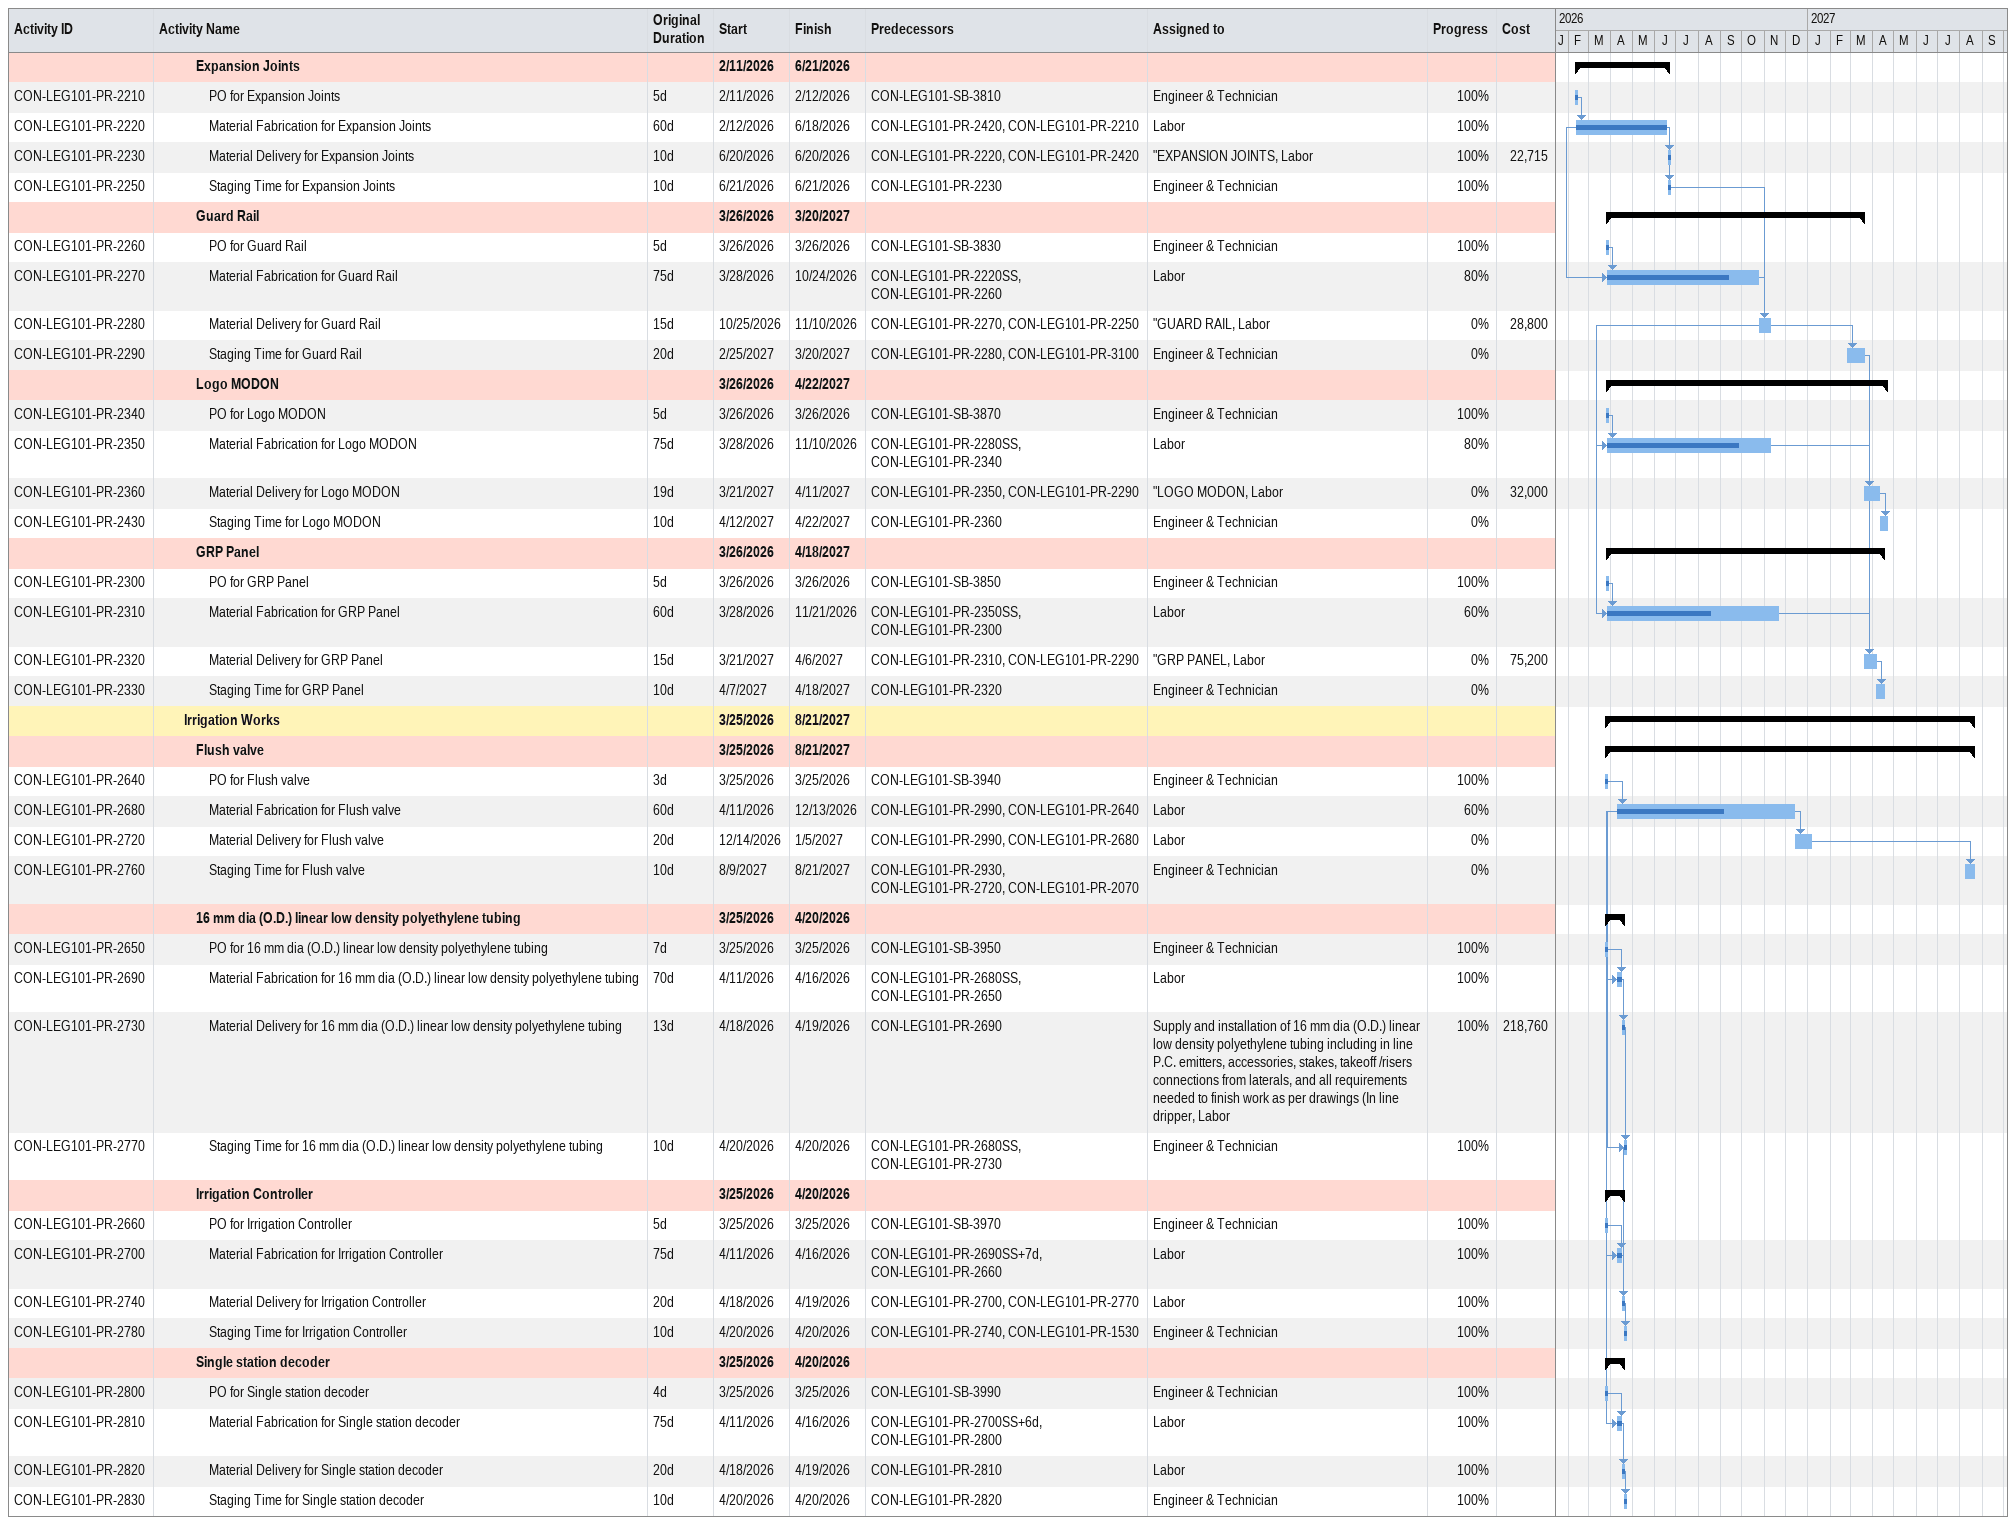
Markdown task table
| ID | Level | Task | Original duration | Start | Finish | Predecessors | Resources | % complete | Cost |
|---|---|---|---|---|---|---|---|---|---|
|  | 4 | **Expansion Joints** |  | 2026-02-11 | 2026-06-21 |  |  |  |  |
| CON-LEG101-PR-2210 | 5 | PO for Expansion Joints | 5d | 2026-02-11 | 2026-02-12 | CON-LEG101-SB-3810 | Engineer & Technician | 100 |  |
| CON-LEG101-PR-2220 | 5 | Material Fabrication for Expansion Joints | 60d | 2026-02-12 | 2026-06-18 | CON-LEG101-PR-2420, CON-LEG101-PR-2210 | Labor | 100 |  |
| CON-LEG101-PR-2230 | 5 | Material Delivery for Expansion Joints | 10d | 2026-06-20 | 2026-06-20 | CON-LEG101-PR-2220, CON-LEG101-PR-2420 | "EXPANSION JOINTS, Labor | 100 | 22715 |
| CON-LEG101-PR-2250 | 5 | Staging Time for Expansion Joints | 10d | 2026-06-21 | 2026-06-21 | CON-LEG101-PR-2230 | Engineer & Technician | 100 |  |
|  | 4 | **Guard Rail** |  | 2026-03-26 | 2027-03-20 |  |  |  |  |
| CON-LEG101-PR-2260 | 5 | PO for Guard Rail | 5d | 2026-03-26 | 2026-03-26 | CON-LEG101-SB-3830 | Engineer & Technician | 100 |  |
| CON-LEG101-PR-2270 | 5 | Material Fabrication for Guard Rail | 75d | 2026-03-28 | 2026-10-24 | CON-LEG101-PR-2220SS, CON-LEG101-PR-2260 | Labor | 80 |  |
| CON-LEG101-PR-2280 | 5 | Material Delivery for Guard Rail | 15d | 2026-10-25 | 2026-11-10 | CON-LEG101-PR-2270, CON-LEG101-PR-2250 | "GUARD RAIL, Labor | 0 | 28800 |
| CON-LEG101-PR-2290 | 5 | Staging Time for Guard Rail | 20d | 2027-02-25 | 2027-03-20 | CON-LEG101-PR-2280, CON-LEG101-PR-3100 | Engineer & Technician | 0 |  |
|  | 4 | **Logo MODON** |  | 2026-03-26 | 2027-04-22 |  |  |  |  |
| CON-LEG101-PR-2340 | 5 | PO for Logo MODON | 5d | 2026-03-26 | 2026-03-26 | CON-LEG101-SB-3870 | Engineer & Technician | 100 |  |
| CON-LEG101-PR-2350 | 5 | Material Fabrication for Logo MODON | 75d | 2026-03-28 | 2026-11-10 | CON-LEG101-PR-2280SS, CON-LEG101-PR-2340 | Labor | 80 |  |
| CON-LEG101-PR-2360 | 5 | Material Delivery for Logo MODON | 19d | 2027-03-21 | 2027-04-11 | CON-LEG101-PR-2350, CON-LEG101-PR-2290 | "LOGO MODON, Labor | 0 | 32000 |
| CON-LEG101-PR-2430 | 5 | Staging Time for Logo MODON | 10d | 2027-04-12 | 2027-04-22 | CON-LEG101-PR-2360 | Engineer & Technician | 0 |  |
|  | 4 | **GRP Panel** |  | 2026-03-26 | 2027-04-18 |  |  |  |  |
| CON-LEG101-PR-2300 | 5 | PO for GRP Panel | 5d | 2026-03-26 | 2026-03-26 | CON-LEG101-SB-3850 | Engineer & Technician | 100 |  |
| CON-LEG101-PR-2310 | 5 | Material Fabrication for GRP Panel | 60d | 2026-03-28 | 2026-11-21 | CON-LEG101-PR-2350SS, CON-LEG101-PR-2300 | Labor | 60 |  |
| CON-LEG101-PR-2320 | 5 | Material Delivery for GRP Panel | 15d | 2027-03-21 | 2027-04-06 | CON-LEG101-PR-2310, CON-LEG101-PR-2290 | "GRP PANEL, Labor | 0 | 75200 |
| CON-LEG101-PR-2330 | 5 | Staging Time for GRP Panel | 10d | 2027-04-07 | 2027-04-18 | CON-LEG101-PR-2320 | Engineer & Technician | 0 |  |
|  | 3 | **Irrigation Works** |  | 2026-03-25 | 2027-08-21 |  |  |  |  |
|  | 4 | **Flush valve** |  | 2026-03-25 | 2027-08-21 |  |  |  |  |
| CON-LEG101-PR-2640 | 5 | PO for Flush valve | 3d | 2026-03-25 | 2026-03-25 | CON-LEG101-SB-3940 | Engineer & Technician | 100 |  |
| CON-LEG101-PR-2680 | 5 | Material Fabrication for Flush valve | 60d | 2026-04-11 | 2026-12-13 | CON-LEG101-PR-2990, CON-LEG101-PR-2640 | Labor | 60 |  |
| CON-LEG101-PR-2720 | 5 | Material Delivery for Flush valve | 20d | 2026-12-14 | 2027-01-05 | CON-LEG101-PR-2990, CON-LEG101-PR-2680 | Labor | 0 |  |
| CON-LEG101-PR-2760 | 5 | Staging Time for Flush valve | 10d | 2027-08-09 | 2027-08-21 | CON-LEG101-PR-2930, CON-LEG101-PR-2720, CON-LEG101-PR-2070 | Engineer & Technician | 0 |  |
|  | 4 | **16 mm dia (O.D.) linear low density polyethylene tubing** |  | 2026-03-25 | 2026-04-20 |  |  |  |  |
| CON-LEG101-PR-2650 | 5 | PO for 16 mm dia (O.D.) linear low density polyethylene tubing | 7d | 2026-03-25 | 2026-03-25 | CON-LEG101-SB-3950 | Engineer & Technician | 100 |  |
| CON-LEG101-PR-2690 | 5 | Material Fabrication for 16 mm dia (O.D.) linear low density polyethylene tubing | 70d | 2026-04-11 | 2026-04-16 | CON-LEG101-PR-2680SS, CON-LEG101-PR-2650 | Labor | 100 |  |
| CON-LEG101-PR-2730 | 5 | Material Delivery for 16 mm dia (O.D.) linear low density polyethylene tubing | 13d | 2026-04-18 | 2026-04-19 | CON-LEG101-PR-2690 | Supply and installation of 16 mm dia (O.D.) linear low density polyethylene tubing including in line P.C. emitters, accessories, stakes, takeoff /risers connections from laterals, and all requirements needed to finish work as per drawings (In line dripper, Labor | 100 | 218760 |
| CON-LEG101-PR-2770 | 5 | Staging Time for 16 mm dia (O.D.) linear low density polyethylene tubing | 10d | 2026-04-20 | 2026-04-20 | CON-LEG101-PR-2680SS, CON-LEG101-PR-2730 | Engineer & Technician | 100 |  |
|  | 4 | **Irrigation Controller** |  | 2026-03-25 | 2026-04-20 |  |  |  |  |
| CON-LEG101-PR-2660 | 5 | PO for Irrigation Controller | 5d | 2026-03-25 | 2026-03-25 | CON-LEG101-SB-3970 | Engineer & Technician | 100 |  |
| CON-LEG101-PR-2700 | 5 | Material Fabrication for Irrigation Controller | 75d | 2026-04-11 | 2026-04-16 | CON-LEG101-PR-2690SS+7d, CON-LEG101-PR-2660 | Labor | 100 |  |
| CON-LEG101-PR-2740 | 5 | Material Delivery for Irrigation Controller | 20d | 2026-04-18 | 2026-04-19 | CON-LEG101-PR-2700, CON-LEG101-PR-2770 | Labor | 100 |  |
| CON-LEG101-PR-2780 | 5 | Staging Time for Irrigation Controller | 10d | 2026-04-20 | 2026-04-20 | CON-LEG101-PR-2740, CON-LEG101-PR-1530 | Engineer & Technician | 100 |  |
|  | 4 | **Single station decoder** |  | 2026-03-25 | 2026-04-20 |  |  |  |  |
| CON-LEG101-PR-2800 | 5 | PO for Single station decoder | 4d | 2026-03-25 | 2026-03-25 | CON-LEG101-SB-3990 | Engineer & Technician | 100 |  |
| CON-LEG101-PR-2810 | 5 | Material Fabrication for Single station decoder | 75d | 2026-04-11 | 2026-04-16 | CON-LEG101-PR-2700SS+6d, CON-LEG101-PR-2800 | Labor | 100 |  |
| CON-LEG101-PR-2820 | 5 | Material Delivery for Single station decoder | 20d | 2026-04-18 | 2026-04-19 | CON-LEG101-PR-2810 | Labor | 100 |  |
| CON-LEG101-PR-2830 | 5 | Staging Time for Single station decoder | 10d | 2026-04-20 | 2026-04-20 | CON-LEG101-PR-2820 | Engineer & Technician | 100 |  |
